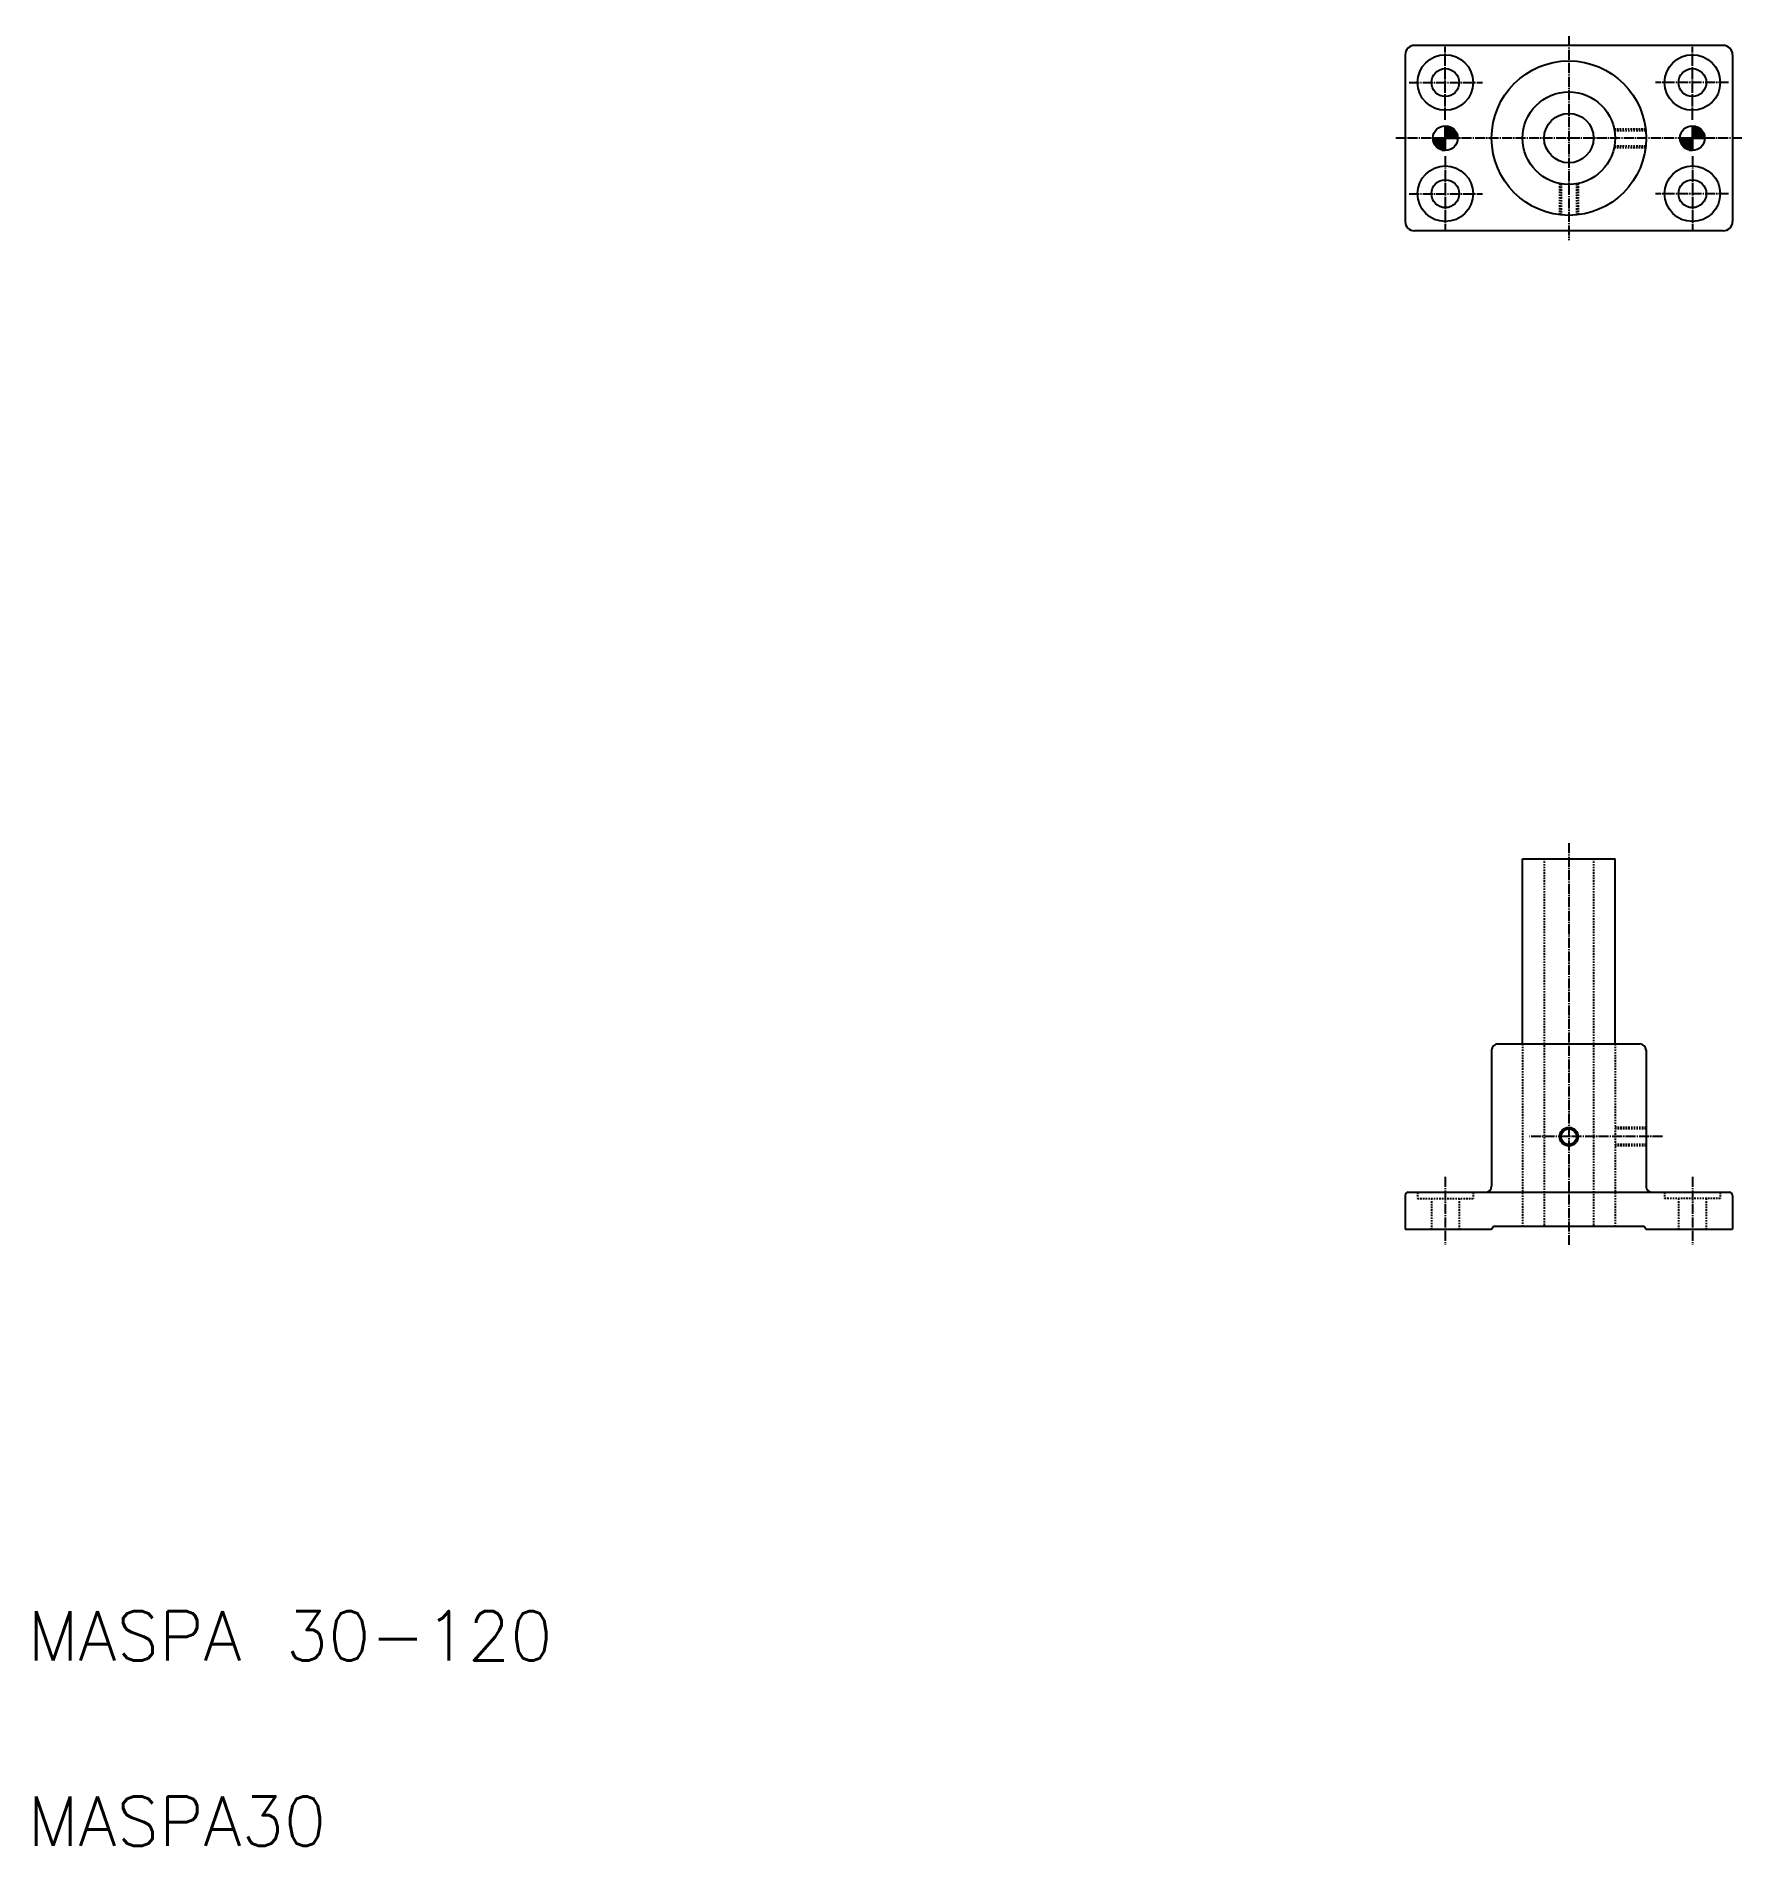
# Model space of a CAD drawing. Extents: x 43 to 595, y 40 to 626.
import ezdxf

# ---------------------------------------------------------------- set-up
doc = ezdxf.new("R2010")
doc.units = 0
doc.header["$LTSCALE"] = 0.25
doc.linetypes.add('CENTER', pattern=[17.5, 13, -1.5, 1.5, -1.5])
doc.linetypes.add('DASHED', pattern=[3.5, 2, -1.5])
doc.layers.get('0').update_dxf_attribs({"linetype": 'CONTINUOUS'})
doc.layers.add('CENTER', color=1, linetype='CENTER')
doc.styles.get("Standard").update_dxf_attribs({"font": 'txt', "bigfont": 'BIGFONT'})

msp = doc.modelspace()

# ---------------------------------------------------------------- linework, layer by layer
for p, q in [((589.02, 622.85), (489.02, 622.85)), ((486.02, 619.85), (486.02, 565.85)), ((592.02, 619.85), (592.02, 565.85)), ((499.02, 592.85), (495.02, 592.85)), ((495.04, 592.5), (499.02, 592.5)), ((495.08, 592.15), (499.02, 592.15)), ((495.16, 591.8), (499.02, 591.8)), ((499.02, 592.85), (499.02, 596.85)), ((499.02, 596.7), (500.1, 596.7)), ((499.02, 596.35), (500.95, 596.35)), ((499.02, 596), (501.48, 596)), ((499.02, 595.65), (501.88, 595.65)), ((499.02, 595.3), (502.18, 595.3)), ((499.02, 594.95), (502.43, 594.95)), ((499.02, 594.6), (502.62, 594.6)), ((499.02, 594.25), (502.77, 594.25)), ((499.02, 593.9), (502.88, 593.9)), ((499.02, 593.55), (502.96, 593.55)), ((499.02, 593.2), (503.01, 593.2)), ((499.02, 592.85), (503.02, 592.85)), ((499.02, 592.85), (503.02, 592.85)), ((499.02, 592.85), (499.02, 588.85)), ((579.02, 592.85), (575.02, 592.85)), ((575.04, 592.5), (579.02, 592.5)), ((575.08, 592.15), (579.02, 592.15)), ((575.16, 591.8), (579.02, 591.8)), ((579.02, 592.85), (579.02, 596.85)), ((579.02, 596.7), (580.1, 596.7)), ((579.02, 596.35), (580.95, 596.35)), ((579.02, 596), (581.48, 596)), ((579.02, 595.65), (581.88, 595.65)), ((579.02, 595.3), (582.18, 595.3)), ((579.02, 594.95), (582.43, 594.95)), ((579.02, 594.6), (582.62, 594.6)), ((579.02, 594.25), (582.77, 594.25)), ((579.02, 593.9), (582.88, 593.9)), ((579.02, 593.55), (582.96, 593.55)), ((579.02, 593.2), (583.01, 593.2)), ((579.02, 592.85), (583.02, 592.85)), ((579.02, 592.85), (583.02, 592.85)), ((579.02, 592.85), (579.02, 588.85)), ((495.27, 591.45), (499.02, 591.45)), ((495.42, 591.1), (499.02, 591.1)), ((495.62, 590.75), (499.02, 590.75)), ((495.86, 590.4), (499.02, 590.4)), ((496.16, 590.05), (499.02, 590.05)), ((496.55, 589.7), (499.02, 589.7)), ((497.08, 589.35), (499.02, 589.35)), ((497.93, 589), (499.02, 589)), ((575.27, 591.45), (579.02, 591.45)), ((575.42, 591.1), (579.02, 591.1)), ((575.62, 590.75), (579.02, 590.75)), ((575.86, 590.4), (579.02, 590.4)), ((576.16, 590.05), (579.02, 590.05)), ((576.55, 589.7), (579.02, 589.7)), ((577.08, 589.35), (579.02, 589.35)), ((577.93, 589), (579.02, 589)), ((542.02, 575.62), (542.02, 575.62)), ((542.02, 573.09), (542.02, 573.09)), ((589.02, 562.85), (489.02, 562.85)), ((524.02, 299.58), (524.02, 359.58)), ((524.02, 359.58), (554.02, 359.58)), ((554.02, 299.58), (554.02, 359.58)), ((516.02, 299.58), (562.02, 299.58)), ((514.02, 297.58), (514.02, 253.58)), ((564.02, 297.58), (564.02, 253.58)), ((486.02, 250.58), (486.02, 239.58)), ((487.02, 251.58), (591.02, 251.58)), ((592.02, 250.58), (592.02, 239.58)), ((514.02, 239.58), (514.6, 240.58)), ((514.6, 240.58), (563.44, 240.58)), ((563.44, 240.58), (564.02, 239.58)), ((486.02, 239.58), (514.02, 239.58)), ((564.02, 239.58), (592.02, 239.58))]:
    msp.add_line(p, q)
at = {"color": 3, "linetype": 'DASHED'}
for p, q in [((553.72, 595.85), (563.84, 595.85)), ((553.81, 595.35), (563.9, 595.35)), ((553.72, 589.85), (563.84, 589.85)), ((553.81, 590.35), (563.9, 590.35)), ((536.02, 578.15), (536.02, 568.03)), ((536.52, 578.06), (536.52, 567.98)), ((541.52, 578.06), (541.52, 567.98)), ((542.02, 578.15), (542.02, 568.03)), ((531.02, 359.58), (531.02, 240.58)), ((547.02, 359.58), (547.02, 240.58)), ((524.02, 299.58), (524.02, 240.58)), ((554.02, 299.58), (554.02, 240.58)), ((564.02, 272.58), (554.02, 272.58)), ((564.02, 272.08), (554.02, 272.08)), ((564.02, 267.08), (554.02, 267.08)), ((564.02, 266.58), (554.02, 266.58)), ((490.02, 251.58), (490.02, 249.58)), ((490.02, 249.58), (508.02, 249.58)), ((494.52, 249.58), (494.52, 239.58)), ((503.52, 249.58), (503.52, 239.58)), ((508.02, 251.58), (508.02, 249.58)), ((570.02, 251.58), (570.02, 249.58)), ((588.02, 249.58), (570.02, 249.58)), ((574.52, 249.58), (574.52, 239.58)), ((583.52, 249.58), (583.52, 239.58)), ((588.02, 251.58), (588.02, 249.58))]:
    msp.add_line(p, q, dxfattribs=at)
for centre, radius in [((499.02, 610.85), 9), ((499.02, 610.85), 4.5), ((539.02, 592.85), 25), ((579.02, 610.85), 9), ((579.02, 610.85), 4.5), ((539.02, 592.85), 15), ((539.02, 592.85), 8), ((499.02, 592.85), 4), ((579.02, 592.85), 4), ((499.02, 574.85), 9), ((579.02, 574.85), 9), ((499.02, 574.85), 4.5), ((579.02, 574.85), 4.5), ((539.02, 269.58), 2.5)]:
    msp.add_circle(centre, radius)
at = {"color": 3}
msp.add_circle((539.02, 269.58), 3, dxfattribs=at)
for centre, radius, start, end in [((489.02, 619.85), 3, 90, 180.00001), ((589.02, 619.85), 3, 0, 90), ((489.02, 565.85), 3, 179.99999, 270), ((589.02, 565.85), 3, 270, 0), ((516.02, 297.58), 2, 90, 180.00001), ((562.02, 297.58), 2, 0, 90), ((512.02, 253.58), 2, 270, 0), ((566.02, 253.58), 2, 179.99999, 270), ((487.02, 250.58), 1, 90, 180.00001), ((591.02, 250.58), 1, 0, 90)]:
    msp.add_arc(centre, radius, start, end)
at = {"layer": 'CENTER', "color": 1, "linetype": 'CENTER'}
for p, q in [((499.02, 598.72), (499.02, 622.44)), ((539.02, 625.85), (539.02, 559.85)), ((579.02, 598.72), (579.02, 622.44)), ((487.31, 610.85), (511.03, 610.85)), ((590.74, 610.85), (567.02, 610.85)), ((595.02, 592.85), (483.02, 592.85)), ((499.02, 586.98), (499.02, 563.26)), ((579.02, 586.98), (579.02, 563.26)), ((487.31, 574.85), (511.03, 574.85)), ((590.74, 574.85), (567.02, 574.85)), ((539.02, 364.58), (539.02, 234.58)), ((569.39, 269.58), (526.28, 269.58)), ((499.02, 256.58), (499.02, 234.58)), ((579.02, 256.58), (579.02, 234.58))]:
    msp.add_line(p, q, dxfattribs=at)

# ---------------------------------------------------------------- texts
for s, p in [('MASPA 30-120', (40, 100)), ('MASPA30', (40, 40))]:
    msp.add_text(s, height=16).set_placement(p)

doc.saveas('drawing.dxf')
